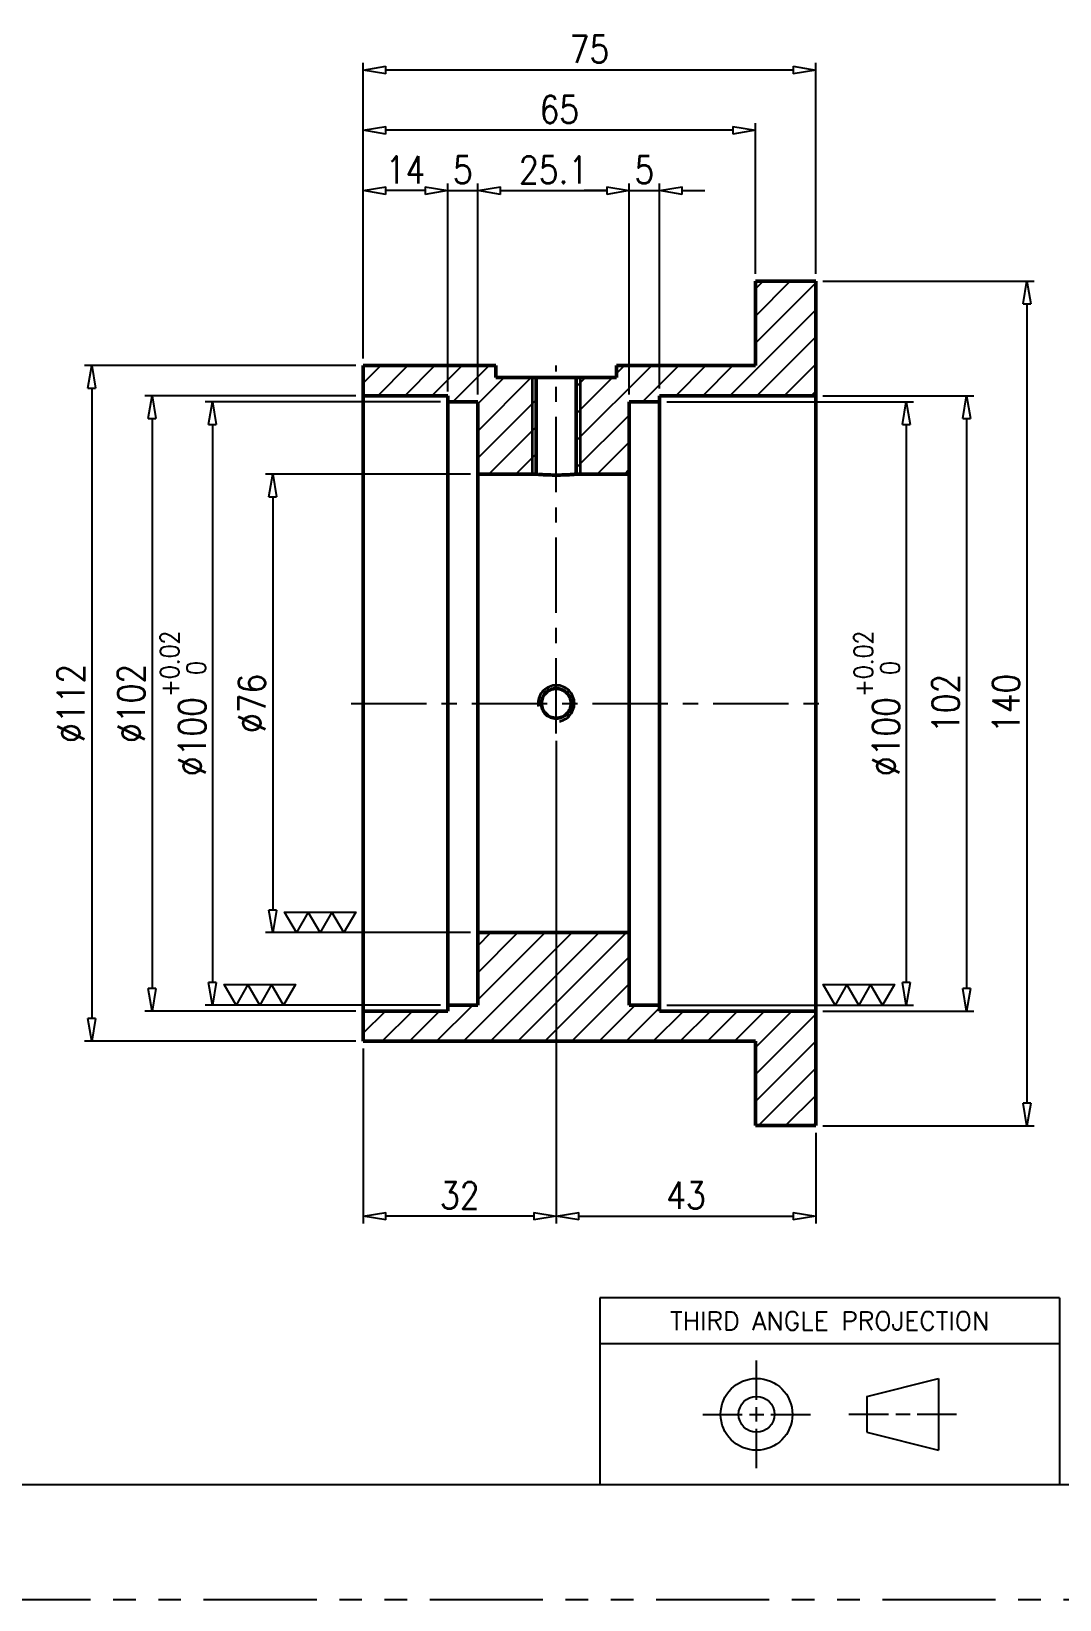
# Model space of a CAD drawing. Header units: millimetres. Extents: x 0 to 630, y 0 to 446.
# Drawn here: x 309 to 479.4, y 0 to 260 of the extents above; entities that cross this region are included whole.
import ezdxf
from ezdxf.enums import TextEntityAlignment as Align

# ---------------------------------------------------------------- set-up
doc = ezdxf.new("R2010")
doc.units = ezdxf.units.MM
doc.header["$LTSCALE"] = 10
doc.linetypes.add('CENTER', pattern=[2, 1.25, -0.25, 0.25, -0.25])
doc.linetypes.add('PHANTOM', pattern=[2.5, 1.25, -0.25, 0.25, -0.25, 0.25, -0.25])
doc.layers.get('0').update_dxf_attribs({"linetype": 'CONTINUOUS'})
doc.layers.get('Defpoints').update_dxf_attribs({"linetype": 'CONTINUOUS'})
for name, color, linetype in [('1', 1, 'CENTER'), ('4', 4, 'CONTINUOUS'), ('BORDER', 90, 'CONTINUOUS'), ('BORDER_TXT', 130, 'CONTINUOUS'), ('VIEW_BNDS', 253, 'PHANTOM')]:
    doc.layers.add(name, color=color, linetype=linetype)
doc.layers.add('외형선(ISO)', color=7, linetype='CONTINUOUS', lineweight=50)
doc.layers.add('좁은 외형선(ISO)', color=4, linetype='CONTINUOUS', lineweight=35)
doc.styles.add('BORDER_TXT', font='ROMANS')
doc.styles.get("Standard").update_dxf_attribs({"font": 'romans.shx', "width": 0.85, "bigfont": 'fhg.shx'})
doc.dimstyles.new('KOCPSM$0', dxfattribs={"dimtxt": 3, "dimasz": 2.5, "dimexe": 0.8, "dimexo": 0.8, "dimgap": 0.8, "dimtad": 1, "dimdsep": 46, "dimtxsty": 'Standard', "dimblk": 'CLOSEDBLANK', "dimcen": 0, "dimclrd": 4, "dimclre": 4, "dimclrt": 7, "dimazin": 2, "dimtfac": 1, "dimtmove": 0, "dimatfit": 3, "dimldrblk": 'CLOSEDBLANK', "dimfxl": 1, "dimarcsym": 0})

# ---------------------------------------------------------------- blocks, each defined once
blk = doc.blocks.new('PRO3RDANG')
at = {"layer": 'BORDER'}
for p, q in [((0, 0.8125), (-2, 0.8125)), ((-2, 0.8125), (-2, 0)), ((0, 0.8125), (0, 0)), ((0, 0), (-2, 0))]:
    blk.add_line(p, q, dxfattribs=at)
at = {"layer": 'BORDER', "color": 70}
for p, q in [((0, 0.6125), (-2, 0.6125)), ((-1.3184, 0.3687), (-1.3184, 0.5406)), ((-0.8391, 0.3844), (-0.5266, 0.4625)), ((-0.5266, 0.4625), (-0.5266, 0.15)), ((-0.8391, 0.3844), (-0.8391, 0.2281)), ((-1.5528, 0.3062), (-1.3809, 0.3062)), ((-1.3497, 0.3062), (-1.2872, 0.3062)), ((-1.3184, 0.275), (-1.3184, 0.3375)), ((-1.2559, 0.3062), (-1.084, 0.3062)), ((-0.7441, 0.3062), (-0.9172, 0.3062)), ((-0.6503, 0.3062), (-0.7128, 0.3062)), ((-0.4484, 0.3062), (-0.6191, 0.3062)), ((-1.3184, 0.0719), (-1.3184, 0.2437)), ((-0.8391, 0.2281), (-0.5266, 0.15))]:
    blk.add_line(p, q, dxfattribs=at)
for radius in [0.1562, 0.0781]:
    blk.add_circle((-1.3184, 0.3062), radius, dxfattribs=at)
blk.add_text('THIRD ANGLE PROJECTION', height=0.08, dxfattribs=at).set_placement((-1, 0.7125), align=Align.MIDDLE_CENTER)
blk = doc.blocks.new('A3-BORDER')
at = {"layer": 'BORDER'}
blk.add_line((407.3, 12.7), (12.7, 12.7), dxfattribs=at)
at = {"layer": 'VIEW_BNDS'}
blk.add_line((0, 0), (420, 0), dxfattribs=at)
at = {"layer": 'BORDER_TXT', "style": 'BORDER_TXT'}
for tag, p, height, rotation in [('PX-NUMBER', (98.54, 290.01), 3.81, 180), ('VENDOR-JOB', (413.65, 12.7), 3.17, 90)]:
    blk.add_attdef(tag, p, '', height=height, rotation=rotation, dxfattribs=at)
blk = doc.blocks.new('_ClosedBlank')
at = {"color": 0, "linetype": 'ByBlock', "lineweight": -2}
for p, q in [((-1, 0.167), (0, 0)), ((-1, 0.167), (-1, -0.167)), ((0, 0), (-1, -0.167))]:
    blk.add_line(p, q, dxfattribs=at)
blk = doc.blocks.new('*D11')
at = {"color": 4, "linetype": 'ByBlock', "lineweight": -2, "transparency": 16777216}
for p, q in [((363.96, 205.77), (363.96, 234.77)), ((377.96, 200.27), (377.96, 234.77)), ((374.21, 233.57), (367.71, 233.57))]:
    blk.add_line(p, q, dxfattribs=at)
at = {"layer": 'Defpoints', "color": 0, "transparency": 16777216}
for p in [(363.96, 233.57), (363.96, 204.57), (377.96, 199.07)]:
    blk.add_point(p, dxfattribs=at)
at = {"color": 4, "lineweight": -2, "transparency": 16777216, "xscale": 3.75, "yscale": 3.75, "zscale": 3.75, "rotation": 180}
blk.add_blockref('_ClosedBlank', (363.96, 233.57), dxfattribs=at)
at = {"color": 4, "lineweight": -2, "transparency": 16777216, "xscale": 3.75, "yscale": 3.75, "zscale": 3.75}
blk.add_blockref('_ClosedBlank', (377.96, 233.57), dxfattribs=at)
at = {"color": 7, "transparency": 16777216, "insert": (370.96, 237.02), "char_height": 4.5, "attachment_point": 5}
blk.add_mtext('14', dxfattribs=at)
blk = doc.blocks.new('*D12')
at = {"color": 4, "linetype": 'ByBlock', "lineweight": -2, "transparency": 16777216}
for p, q in [((377.96, 200.77), (377.96, 234.77)), ((382.96, 199.77), (382.96, 234.77)), ((374.21, 233.57), (370.46, 233.57)), ((377.96, 233.57), (382.96, 233.57)), ((386.71, 233.57), (390.46, 233.57))]:
    blk.add_line(p, q, dxfattribs=at)
at = {"layer": 'Defpoints', "color": 0, "transparency": 16777216}
for p in [(382.96, 233.57), (377.96, 199.57), (382.96, 198.57)]:
    blk.add_point(p, dxfattribs=at)
at = {"color": 4, "lineweight": -2, "transparency": 16777216, "xscale": 3.75, "yscale": 3.75, "zscale": 3.75}
blk.add_blockref('_ClosedBlank', (377.96, 233.57), dxfattribs=at)
at = {"color": 4, "lineweight": -2, "transparency": 16777216, "xscale": 3.75, "yscale": 3.75, "zscale": 3.75, "rotation": 180}
blk.add_blockref('_ClosedBlank', (382.96, 233.57), dxfattribs=at)
at = {"color": 7, "transparency": 16777216, "insert": (380.46, 237.02), "char_height": 4.5, "attachment_point": 5}
blk.add_mtext('5', dxfattribs=at)
blk = doc.blocks.new('*D13')
at = {"color": 4, "linetype": 'ByBlock', "lineweight": -2, "transparency": 16777216}
for p, q in [((382.96, 199.77), (382.96, 234.77)), ((408.06, 199.77), (408.06, 234.77)), ((386.71, 233.57), (404.31, 233.57))]:
    blk.add_line(p, q, dxfattribs=at)
at = {"layer": 'Defpoints', "color": 0, "transparency": 16777216}
for p in [(408.06, 233.57), (382.96, 198.57), (408.06, 198.57)]:
    blk.add_point(p, dxfattribs=at)
at = {"color": 4, "lineweight": -2, "transparency": 16777216, "xscale": 3.75, "yscale": 3.75, "zscale": 3.75, "rotation": 180}
blk.add_blockref('_ClosedBlank', (382.96, 233.57), dxfattribs=at)
at = {"color": 4, "lineweight": -2, "transparency": 16777216, "xscale": 3.75, "yscale": 3.75, "zscale": 3.75}
blk.add_blockref('_ClosedBlank', (408.06, 233.57), dxfattribs=at)
at = {"color": 7, "transparency": 16777216, "insert": (395.51, 237.02), "char_height": 4.5, "attachment_point": 5}
blk.add_mtext('25.1', dxfattribs=at)
blk = doc.blocks.new('*D14')
at = {"color": 4, "linetype": 'ByBlock', "lineweight": -2, "transparency": 16777216}
for p, q in [((408.06, 199.77), (408.06, 234.77)), ((413.06, 200.77), (413.06, 234.77)), ((404.31, 233.57), (400.56, 233.57)), ((408.06, 233.57), (413.06, 233.57)), ((416.81, 233.57), (420.56, 233.57))]:
    blk.add_line(p, q, dxfattribs=at)
at = {"layer": 'Defpoints', "color": 0, "transparency": 16777216}
for p in [(413.06, 233.57), (408.06, 198.57), (413.06, 199.57)]:
    blk.add_point(p, dxfattribs=at)
at = {"color": 4, "lineweight": -2, "transparency": 16777216, "xscale": 3.75, "yscale": 3.75, "zscale": 3.75}
blk.add_blockref('_ClosedBlank', (408.06, 233.57), dxfattribs=at)
at = {"color": 4, "lineweight": -2, "transparency": 16777216, "xscale": 3.75, "yscale": 3.75, "zscale": 3.75, "rotation": 180}
blk.add_blockref('_ClosedBlank', (413.06, 233.57), dxfattribs=at)
at = {"color": 7, "transparency": 16777216, "insert": (410.56, 237.02), "char_height": 4.5, "attachment_point": 5}
blk.add_mtext('5', dxfattribs=at)
blk = doc.blocks.new('*D15')
at = {"color": 4, "linetype": 'ByBlock', "lineweight": -2, "transparency": 16777216}
for p, q in [((363.96, 205.77), (363.96, 244.77)), ((428.96, 219.77), (428.96, 244.77)), ((425.21, 243.57), (367.71, 243.57))]:
    blk.add_line(p, q, dxfattribs=at)
at = {"layer": 'Defpoints', "color": 0, "transparency": 16777216}
for p in [(363.96, 243.57), (428.96, 218.57), (363.96, 204.57)]:
    blk.add_point(p, dxfattribs=at)
at = {"color": 4, "lineweight": -2, "transparency": 16777216, "xscale": 3.75, "yscale": 3.75, "zscale": 3.75, "rotation": 180}
blk.add_blockref('_ClosedBlank', (363.96, 243.57), dxfattribs=at)
at = {"color": 4, "lineweight": -2, "transparency": 16777216, "xscale": 3.75, "yscale": 3.75, "zscale": 3.75}
blk.add_blockref('_ClosedBlank', (428.96, 243.57), dxfattribs=at)
at = {"color": 7, "transparency": 16777216, "insert": (396.46, 247.02), "char_height": 4.5, "attachment_point": 5}
blk.add_mtext('65', dxfattribs=at)
blk = doc.blocks.new('*D16')
at = {"color": 4, "linetype": 'ByBlock', "lineweight": -2, "transparency": 16777216}
for p, q in [((363.96, 205.77), (363.96, 254.77)), ((435.21, 253.57), (367.71, 253.57)), ((438.96, 219.77), (438.96, 254.77))]:
    blk.add_line(p, q, dxfattribs=at)
at = {"layer": 'Defpoints', "color": 0, "transparency": 16777216}
for p in [(363.96, 253.57), (438.96, 218.57), (363.96, 204.57)]:
    blk.add_point(p, dxfattribs=at)
at = {"color": 4, "lineweight": -2, "transparency": 16777216, "xscale": 3.75, "yscale": 3.75, "zscale": 3.75, "rotation": 180}
blk.add_blockref('_ClosedBlank', (363.96, 253.57), dxfattribs=at)
at = {"color": 4, "lineweight": -2, "transparency": 16777216, "xscale": 3.75, "yscale": 3.75, "zscale": 3.75}
blk.add_blockref('_ClosedBlank', (438.96, 253.57), dxfattribs=at)
at = {"color": 7, "transparency": 16777216, "insert": (401.46, 257.02), "char_height": 4.5, "attachment_point": 5}
blk.add_mtext('75', dxfattribs=at)
blk = doc.blocks.new('*D17')
at = {"color": 4, "linetype": 'ByBlock', "lineweight": -2, "transparency": 16777216}
for p, q in [((414.26, 198.57), (455.16, 198.57)), ((453.96, 194.82), (453.96, 102.32)), ((414.26, 98.57), (455.16, 98.57))]:
    blk.add_line(p, q, dxfattribs=at)
at = {"layer": 'Defpoints', "color": 0, "transparency": 16777216}
for p in [(413.06, 198.57), (413.06, 98.57), (453.96, 98.57)]:
    blk.add_point(p, dxfattribs=at)
at = {"color": 4, "lineweight": -2, "transparency": 16777216, "xscale": 3.75, "yscale": 3.75, "zscale": 3.75}
for p, rotation in [((453.96, 198.57), 90), ((453.96, 98.57), 270)]:
    blk.add_blockref('_ClosedBlank', p, dxfattribs=dict(at, rotation=rotation))
at = {"color": 7, "transparency": 16777216, "insert": (449.08, 148.57), "char_height": 4.5, "attachment_point": 5, "rotation": 90}
blk.add_mtext('%%C100{\\H0.7x;\\S+0.02^   0;}', dxfattribs=at)
blk = doc.blocks.new('*D18')
at = {"color": 4, "linetype": 'ByBlock', "lineweight": -2, "transparency": 16777216}
for p, q in [((440.16, 199.57), (465.16, 199.57)), ((463.96, 195.82), (463.96, 101.32)), ((440.16, 97.57), (465.16, 97.57))]:
    blk.add_line(p, q, dxfattribs=at)
at = {"layer": 'Defpoints', "color": 0, "transparency": 16777216}
for p in [(438.96, 199.57), (438.96, 97.57), (463.96, 97.57)]:
    blk.add_point(p, dxfattribs=at)
at = {"color": 4, "lineweight": -2, "transparency": 16777216, "xscale": 3.75, "yscale": 3.75, "zscale": 3.75}
for p, rotation in [((463.96, 199.57), 90), ((463.96, 97.57), 270)]:
    blk.add_blockref('_ClosedBlank', p, dxfattribs=dict(at, rotation=rotation))
at = {"color": 7, "transparency": 16777216, "insert": (460.51, 148.57), "char_height": 4.5, "attachment_point": 5, "rotation": 90}
blk.add_mtext('102', dxfattribs=at)
blk = doc.blocks.new('*D19')
at = {"color": 4, "linetype": 'ByBlock', "lineweight": -2, "transparency": 16777216}
for p, q in [((440.16, 218.57), (475.16, 218.57)), ((473.96, 214.82), (473.96, 82.32)), ((440.16, 78.57), (475.16, 78.57))]:
    blk.add_line(p, q, dxfattribs=at)
at = {"layer": 'Defpoints', "color": 0, "transparency": 16777216}
for p in [(438.96, 218.57), (438.96, 78.57), (473.96, 78.57)]:
    blk.add_point(p, dxfattribs=at)
at = {"color": 4, "lineweight": -2, "transparency": 16777216, "xscale": 3.75, "yscale": 3.75, "zscale": 3.75}
for p, rotation in [((473.96, 218.57), 90), ((473.96, 78.57), 270)]:
    blk.add_blockref('_ClosedBlank', p, dxfattribs=dict(at, rotation=rotation))
at = {"color": 7, "transparency": 16777216, "insert": (470.51, 148.57), "char_height": 4.5, "attachment_point": 5, "rotation": 90}
blk.add_mtext('140', dxfattribs=at)
blk = doc.blocks.new('*D20')
at = {"color": 4, "linetype": 'ByBlock', "lineweight": -2, "transparency": 16777216}
for p, q in [((381.76, 186.57), (347.76, 186.57)), ((348.96, 182.82), (348.96, 114.32)), ((381.76, 110.57), (347.76, 110.57))]:
    blk.add_line(p, q, dxfattribs=at)
at = {"layer": 'Defpoints', "color": 0, "transparency": 16777216}
for p in [(382.96, 186.57), (348.96, 110.57), (382.96, 110.57)]:
    blk.add_point(p, dxfattribs=at)
at = {"color": 4, "lineweight": -2, "transparency": 16777216, "xscale": 3.75, "yscale": 3.75, "zscale": 3.75}
for p, rotation in [((348.96, 186.57), 90), ((348.96, 110.57), 270)]:
    blk.add_blockref('_ClosedBlank', p, dxfattribs=dict(at, rotation=rotation))
at = {"color": 7, "transparency": 16777216, "insert": (345.51, 148.57), "char_height": 4.5, "attachment_point": 5, "rotation": 90}
blk.add_mtext('%%c76', dxfattribs=at)
blk = doc.blocks.new('*D21')
at = {"color": 4, "linetype": 'ByBlock', "lineweight": -2, "transparency": 16777216}
for p, q in [((376.76, 198.57), (337.76, 198.57)), ((338.96, 194.82), (338.96, 102.32)), ((376.76, 98.57), (337.76, 98.57))]:
    blk.add_line(p, q, dxfattribs=at)
at = {"layer": 'Defpoints', "color": 0, "transparency": 16777216}
for p in [(377.96, 198.57), (338.96, 98.57), (377.96, 98.57)]:
    blk.add_point(p, dxfattribs=at)
at = {"color": 4, "lineweight": -2, "transparency": 16777216, "xscale": 3.75, "yscale": 3.75, "zscale": 3.75}
for p, rotation in [((338.96, 198.57), 90), ((338.96, 98.57), 270)]:
    blk.add_blockref('_ClosedBlank', p, dxfattribs=dict(at, rotation=rotation))
at = {"color": 7, "transparency": 16777216, "insert": (334.08, 148.57), "char_height": 4.5, "attachment_point": 5, "rotation": 90}
blk.add_mtext('%%C100{\\H0.7x;\\S+0.02^   0;}', dxfattribs=at)
blk = doc.blocks.new('*D22')
at = {"color": 4, "linetype": 'ByBlock', "lineweight": -2, "transparency": 16777216}
for p, q in [((362.76, 199.57), (327.76, 199.57)), ((328.96, 195.82), (328.96, 101.32)), ((362.76, 97.57), (327.76, 97.57))]:
    blk.add_line(p, q, dxfattribs=at)
at = {"layer": 'Defpoints', "color": 0, "transparency": 16777216}
for p in [(363.96, 199.57), (328.96, 97.57), (363.96, 97.57)]:
    blk.add_point(p, dxfattribs=at)
at = {"color": 4, "lineweight": -2, "transparency": 16777216, "xscale": 3.75, "yscale": 3.75, "zscale": 3.75}
for p, rotation in [((328.96, 199.57), 90), ((328.96, 97.57), 270)]:
    blk.add_blockref('_ClosedBlank', p, dxfattribs=dict(at, rotation=rotation))
at = {"color": 7, "transparency": 16777216, "insert": (325.51, 148.57), "char_height": 4.5, "attachment_point": 5, "rotation": 90}
blk.add_mtext('%%c102', dxfattribs=at)
blk = doc.blocks.new('*D23')
at = {"color": 4, "linetype": 'ByBlock', "lineweight": -2, "transparency": 16777216}
for p, q in [((362.76, 204.57), (317.76, 204.57)), ((318.96, 200.82), (318.96, 96.32)), ((362.76, 92.57), (317.76, 92.57))]:
    blk.add_line(p, q, dxfattribs=at)
at = {"layer": 'Defpoints', "color": 0, "transparency": 16777216}
for p in [(363.96, 204.57), (318.96, 92.57), (363.96, 92.57)]:
    blk.add_point(p, dxfattribs=at)
at = {"color": 4, "lineweight": -2, "transparency": 16777216, "xscale": 3.75, "yscale": 3.75, "zscale": 3.75}
for p, rotation in [((318.96, 204.57), 90), ((318.96, 92.57), 270)]:
    blk.add_blockref('_ClosedBlank', p, dxfattribs=dict(at, rotation=rotation))
at = {"color": 7, "transparency": 16777216, "insert": (315.51, 148.57), "char_height": 4.5, "attachment_point": 5, "rotation": 90}
blk.add_mtext('%%c112', dxfattribs=at)
blk = doc.blocks.new('*D24')
at = {"color": 4, "linetype": 'ByBlock', "lineweight": -2, "transparency": 16777216}
for p, q in [((395.96, 142.37), (395.96, 62.37)), ((438.96, 77.37), (438.96, 62.37)), ((399.71, 63.57), (435.21, 63.57))]:
    blk.add_line(p, q, dxfattribs=at)
at = {"layer": 'Defpoints', "color": 0, "transparency": 16777216}
for p in [(395.96, 143.57), (438.96, 78.57), (438.96, 63.57)]:
    blk.add_point(p, dxfattribs=at)
at = {"color": 4, "lineweight": -2, "transparency": 16777216, "xscale": 3.75, "yscale": 3.75, "zscale": 3.75, "rotation": 180}
blk.add_blockref('_ClosedBlank', (395.96, 63.57), dxfattribs=at)
at = {"color": 4, "lineweight": -2, "transparency": 16777216, "xscale": 3.75, "yscale": 3.75, "zscale": 3.75}
blk.add_blockref('_ClosedBlank', (438.96, 63.57), dxfattribs=at)
at = {"color": 7, "transparency": 16777216, "insert": (417.46, 67.02), "char_height": 4.5, "attachment_point": 5}
blk.add_mtext('43', dxfattribs=at)
blk = doc.blocks.new('*D25')
at = {"color": 4, "linetype": 'ByBlock', "lineweight": -2, "transparency": 16777216}
for p, q in [((395.96, 142.37), (395.96, 62.37)), ((363.96, 91.37), (363.96, 62.37)), ((392.21, 63.57), (367.71, 63.57))]:
    blk.add_line(p, q, dxfattribs=at)
at = {"layer": 'Defpoints', "color": 0, "transparency": 16777216}
for p in [(395.96, 143.57), (363.96, 92.57), (363.96, 63.57)]:
    blk.add_point(p, dxfattribs=at)
at = {"color": 4, "lineweight": -2, "transparency": 16777216, "xscale": 3.75, "yscale": 3.75, "zscale": 3.75, "rotation": 180}
blk.add_blockref('_ClosedBlank', (363.96, 63.57), dxfattribs=at)
at = {"color": 4, "lineweight": -2, "transparency": 16777216, "xscale": 3.75, "yscale": 3.75, "zscale": 3.75}
blk.add_blockref('_ClosedBlank', (395.96, 63.57), dxfattribs=at)
at = {"color": 7, "transparency": 16777216, "insert": (379.96, 67.02), "char_height": 4.5, "attachment_point": 5}
blk.add_mtext('32', dxfattribs=at)

msp = doc.modelspace()

# ---------------------------------------------------------------- hatches: boundary and pattern name
at = {"layer": '4'}
h = msp.add_hatch(dxfattribs=at)
h.set_pattern_fill('ANSI31', color=256, scale=25.4, style=0)
h.set_pattern_definition([(45, (301.715, -834.9366), (-2.245064, 2.245064), [])])
h.paths.add_polyline_path([(405.956, 204.5722), (405.956, 202.5722), (399.2795, 202.5722), (399.2795, 186.5722), (408.056, 186.5722), (408.056, 198.5722), (413.056, 198.5722), (413.056, 199.5722), (438.956, 199.5722), (438.956, 218.5722), (428.956, 218.5722), (428.956, 204.5722)])
h.paths.add_polyline_path([(385.956, 202.5722), (385.956, 204.5722), (363.956, 204.5722), (363.956, 199.5722), (377.956, 199.5722), (377.956, 198.5722), (382.956, 198.5722), (382.956, 186.5722), (392.6325, 186.5722), (392.6325, 202.5722)])
h.paths.add_polyline_path([(363.956, 92.5722), (428.956, 92.5722), (428.956, 78.5722), (438.956, 78.5722), (438.956, 97.5722), (413.056, 97.5722), (413.056, 98.5722), (408.056, 98.5722), (408.056, 110.5722), (382.956, 110.5722), (382.956, 98.5722), (377.956, 98.5722), (377.956, 97.5722), (363.956, 97.5722)])

# ---------------------------------------------------------------- linework, layer by layer
at = {"color": 2}
for points in [[(352.8863, 110.5722), (350.9211, 113.976), (354.8514, 113.976)], [(356.8166, 110.5722), (354.8514, 113.976), (358.7817, 113.976)], [(360.7468, 110.5722), (358.7817, 113.976), (362.712, 113.976)], [(342.8863, 98.5722), (340.9211, 101.976), (344.8514, 101.976)], [(346.8166, 98.5722), (344.8514, 101.976), (348.7817, 101.976)], [(350.7468, 98.5722), (348.7817, 101.976), (352.712, 101.976)], [(442.1651, 98.5722), (440.2, 101.976), (444.1303, 101.976)], [(446.0954, 98.5722), (444.1303, 101.976), (448.0606, 101.976)], [(450.0257, 98.5722), (448.0606, 101.976), (451.9908, 101.976)]]:
    msp.add_lwpolyline(points, close=True, dxfattribs=at)
at = {"layer": '1'}
for p, q in [((395.956, 143.5722), (395.956, 204.5722)), ((361.956, 148.5722), (440.956, 148.5722))]:
    msp.add_line(p, q, dxfattribs=at)
at = {"layer": '외형선(ISO)'}
for p, q in [((438.956, 218.5722), (428.956, 218.5722)), ((428.956, 218.5722), (428.956, 204.5722)), ((438.956, 199.5722), (438.956, 218.5722)), ((385.956, 204.5722), (363.956, 204.5722)), ((363.956, 204.5722), (363.956, 199.5722)), ((385.956, 202.5722), (385.956, 204.5722)), ((405.956, 204.5722), (405.956, 202.5722)), ((428.956, 204.5722), (405.956, 204.5722)), ((392.6325, 202.5722), (385.956, 202.5722)), ((392.6325, 186.5722), (392.6325, 202.5722)), ((392.6325, 202.5722), (399.2795, 202.5722)), ((405.956, 202.5722), (399.2795, 202.5722)), ((399.2795, 202.5722), (399.2795, 186.5722)), ((363.956, 199.5722), (377.956, 199.5722)), ((363.956, 97.5722), (363.956, 199.5722)), ((377.956, 199.5722), (377.956, 198.5722)), ((377.956, 198.5722), (382.956, 198.5722)), ((377.956, 98.5722), (377.956, 198.5722)), ((382.956, 198.5722), (382.956, 186.5722)), ((408.056, 186.5722), (408.056, 198.5722)), ((408.056, 198.5722), (413.056, 198.5722)), ((413.056, 198.5722), (413.056, 199.5722)), ((413.056, 199.5722), (438.956, 199.5722)), ((413.056, 98.5722), (413.056, 198.5722)), ((438.956, 97.5722), (438.956, 199.5722)), ((382.956, 186.5722), (392.6325, 186.5722)), ((382.956, 110.5722), (382.956, 186.5722)), ((399.2795, 186.5722), (408.056, 186.5722)), ((408.056, 110.5722), (408.056, 186.5722)), ((408.056, 110.5722), (382.956, 110.5722)), ((382.956, 110.5722), (382.956, 98.5722)), ((408.056, 98.5722), (408.056, 110.5722)), ((377.956, 97.5722), (363.956, 97.5722)), ((363.956, 97.5722), (363.956, 92.5722)), ((382.956, 98.5722), (377.956, 98.5722)), ((377.956, 98.5722), (377.956, 97.5722)), ((413.056, 98.5722), (408.056, 98.5722)), ((413.056, 97.5722), (413.056, 98.5722)), ((438.956, 97.5722), (413.056, 97.5722)), ((438.956, 78.5722), (438.956, 97.5722)), ((363.956, 92.5722), (428.956, 92.5722)), ((428.956, 92.5722), (428.956, 78.5722)), ((428.956, 78.5722), (438.956, 78.5722))]:
    msp.add_line(p, q, dxfattribs=at)
for points, knots in [([(399.2795, 186.5722), (399.2795, 186.5722), (399.196, 186.5646), (398.8568, 186.5372), (398.601, 186.5178), (398.0111, 186.4812), (397.6375, 186.4617), (396.8187, 186.4342), (396.3735, 186.4266), (395.5385, 186.4266), (395.0932, 186.4342), (394.2745, 186.4617), (393.9009, 186.4812), (393.311, 186.5178), (393.0552, 186.5372), (392.716, 186.5646), (392.6325, 186.5722), (392.6325, 186.5722)], [0.50104204, 0.50104204, 0.50104204, 0.50104204, 0.62630242, 0.62630242, 0.75156281, 0.75156281, 0.87682344, 0.87682344, 1.00208408, 1.00208408, 1.12734471, 1.12734471, 1.25260534, 1.25260534, 1.37786573, 1.37786573, 1.50312611, 1.50312611, 1.50312611, 1.50312611]), ([(395.956, 151.0307), (396.2648, 151.0307), (396.5941, 150.969), (397.1998, 150.7181), (397.4762, 150.5289), (397.9126, 150.0924), (398.1018, 149.816), (398.3528, 149.2103), (398.4145, 148.881), (398.4145, 148.2634), (398.3528, 147.9341), (398.1018, 147.3284), (397.9126, 147.052), (397.4762, 146.6156), (397.1998, 146.4264), (396.5941, 146.1755), (396.2648, 146.1137), (395.6472, 146.1137), (395.3179, 146.1755), (394.7122, 146.4264), (394.4358, 146.6156), (393.9993, 147.052), (393.8101, 147.3284), (393.5592, 147.9341), (393.4975, 148.2634), (393.4975, 148.881), (393.5592, 149.2103), (393.8101, 149.816), (393.9993, 150.0924), (394.4358, 150.5289), (394.7122, 150.7181), (395.3179, 150.969), (395.6472, 151.0307), (395.956, 151.0307)], [0, 0, 0, 0, 0.09263621, 0.09263621, 0.18527242, 0.18527242, 0.27790857, 0.27790857, 0.37054472, 0.37054472, 0.46318088, 0.46318088, 0.55581703, 0.55581703, 0.64845324, 0.64845324, 0.74108945, 0.74108945, 0.83372566, 0.83372566, 0.92636187, 0.92636187, 1.01899802, 1.01899802, 1.11163417, 1.11163417, 1.20427033, 1.20427033, 1.29690648, 1.29690648, 1.38954269, 1.38954269, 1.4821789, 1.4821789, 1.4821789, 1.4821789])]:
    msp.add_open_spline(points, degree=3, knots=knots, dxfattribs=at)
at = {"layer": '좁은 외형선(ISO)'}
for p, q in [((391.956, 202.5722), (391.956, 186.5722)), ((399.956, 186.5722), (399.956, 202.5722))]:
    msp.add_line(p, q, dxfattribs=at)
for points, knots in [([(395.956, 151.5722), (395.5791, 151.5722), (395.1773, 151.4969), (394.4382, 151.1907), (394.1009, 150.9598), (393.5684, 150.4273), (393.3375, 150.09), (393.0313, 149.3509), (392.956, 148.9491), (392.956, 148.402), (392.9707, 148.2265), (393.0016, 148.0513)], [0, 0, 0, 0, 0.113056567, 0.113056567, 0.226113134, 0.226113134, 0.339169551, 0.339169551, 0.452225969, 0.452225969, 0.503303526, 0.503303526, 0.503303526, 0.503303526]), ([(396.4769, 145.6178), (396.6895, 145.6553), (396.9017, 145.7167), (397.4738, 145.9538), (397.811, 146.1846), (398.3436, 146.7172), (398.5744, 147.0544), (398.8806, 147.7935), (398.956, 148.1954), (398.956, 148.9491), (398.8806, 149.3509), (398.5744, 150.09), (398.3436, 150.4273), (397.811, 150.9598), (397.4738, 151.1907), (396.7347, 151.4969), (396.3328, 151.5722), (395.956, 151.5722)], [0.955529531, 0.955529531, 0.955529531, 0.955529531, 1.017508505, 1.017508505, 1.130565072, 1.130565072, 1.24362149, 1.24362149, 1.356677908, 1.356677908, 1.469734325, 1.469734325, 1.582790743, 1.582790743, 1.69584731, 1.69584731, 1.808903877, 1.808903877, 1.808903877, 1.808903877])]:
    msp.add_open_spline(points, degree=3, knots=knots, dxfattribs=at)

# ---------------------------------------------------------------- block references
for name, p, xscale, yscale, zscale in [('A3-BORDER', (0, 0), 1.5, 1.5, 1.5), ('PRO3RDANG', (479.3859, 19.05), 38.09999999999945, 38.09999999999945, 38.09999999999945)]:
    msp.add_blockref(name, p, dxfattribs=dict(xscale=xscale, yscale=yscale, zscale=zscale))

# ---------------------------------------------------------------- dimensions: what is measured, and where the dimension line sits
for base, p1, p2, picture, middle in [((363.956, 253.5722), (438.956, 218.5722), (363.956, 204.5722), '*D16', (401.456, 257.0222)), ((363.956, 243.5722), (428.956, 218.5722), (363.956, 204.5722), '*D15', (396.456, 247.0222)), ((363.956, 233.5722), (377.956, 199.0722), (363.956, 204.5722), '*D11', (370.956, 237.0222)), ((382.956, 233.5722), (377.956, 199.5722), (382.956, 198.5722), '*D12', (380.456, 237.0222)), ((408.056, 233.5722), (382.956, 198.5722), (408.056, 198.5722), '*D13', (395.506, 237.0222)), ((413.056, 233.5722), (408.056, 198.5722), (413.056, 199.5722), '*D14', (410.556, 237.0222)), ((363.956, 63.5722), (395.956, 143.5722), (363.956, 92.5722), '*D25', (379.956, 67.0222)), ((438.956, 63.5722), (395.956, 143.5722), (438.956, 78.5722), '*D24', (417.456, 67.0222))]:
    dim = msp.add_linear_dim(base=base, p1=p1, p2=p2, dimstyle='KOCPSM$0', override={"dimscale": 1.5, "dimfxl": 0.8, "dimarcsym": 1})
    dim.commit()
    dim.dimension.update_dxf_attribs({"geometry": picture, "text_midpoint": middle})
for base, p1, p2, picture, middle in [((473.956, 78.5722), (438.956, 218.5722), (438.956, 78.5722), '*D19', (470.506, 148.5722)), ((463.956, 97.5722), (438.956, 199.5722), (438.956, 97.5722), '*D18', (460.506, 148.5722))]:
    dim = msp.add_linear_dim(base=base, p1=p1, p2=p2, angle=90, dimstyle='KOCPSM$0', override={"dimscale": 1.5, "dimfxl": 0.8, "dimarcsym": 1})
    dim.commit()
    dim.dimension.update_dxf_attribs({"geometry": picture, "text_midpoint": middle})
for base, p1, p2, text, picture, middle in [((318.956, 92.5722), (363.956, 204.5722), (363.956, 92.5722), '%%c<>', '*D23', (315.506, 148.5722)), ((328.956, 97.5722), (363.956, 199.5722), (363.956, 97.5722), '%%c<>', '*D22', (325.506, 148.5722)), ((338.956, 98.5722), (377.956, 198.5722), (377.956, 98.5722), '%%C<>{\\H0.7x;\\S+0.02^   0;}', '*D21', (334.081, 148.5722)), ((453.956, 98.5722), (413.056, 198.5722), (413.056, 98.5722), '%%C<>{\\H0.7x;\\S+0.02^   0;}', '*D17', (449.081, 148.5722)), ((348.956, 110.5722), (382.956, 186.5722), (382.956, 110.5722), '%%c<>', '*D20', (345.506, 148.5722))]:
    dim = msp.add_linear_dim(base=base, p1=p1, p2=p2, angle=90, text=text, dimstyle='KOCPSM$0', override={"dimscale": 1.5, "dimfxl": 0.8, "dimarcsym": 1})
    dim.commit()
    dim.dimension.update_dxf_attribs({"geometry": picture, "text_midpoint": middle})

doc.saveas('drawing.dxf')
